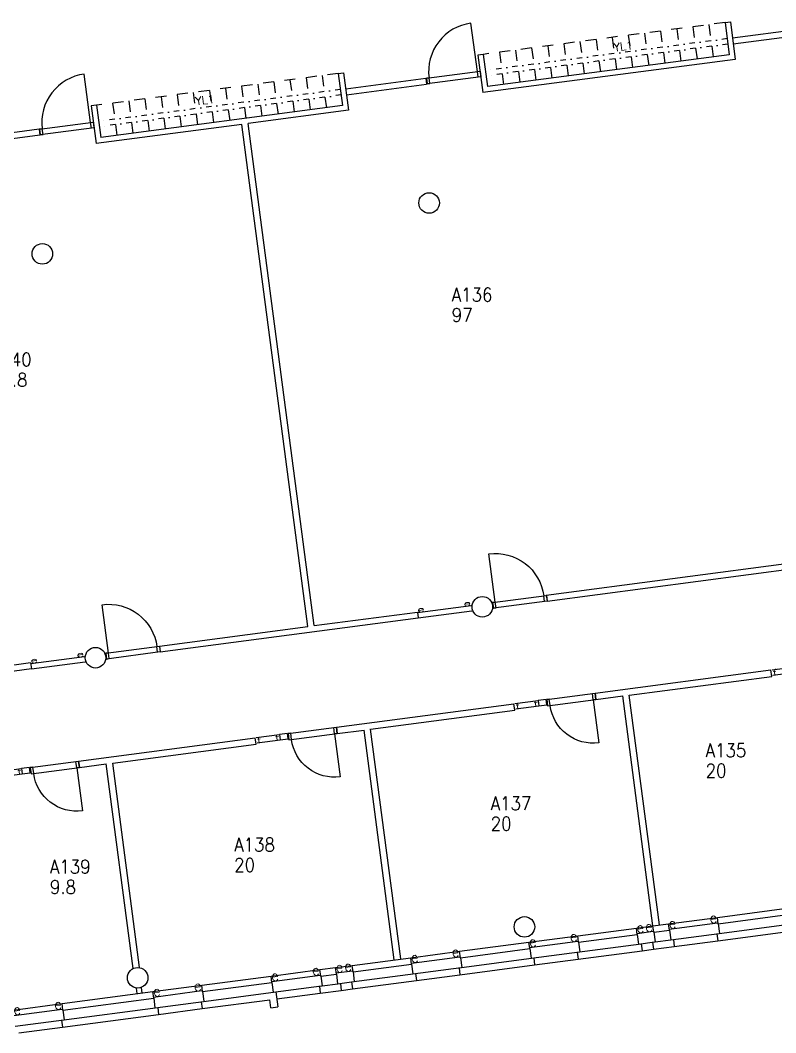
# Model space of a CAD drawing. Extents: x 8540 to 123584, y 9876 to 72527.
# Drawn here: x 32298 to 46242, y 15163 to 33856 of the extents above; entities that cross this region are included whole.
import ezdxf
from ezdxf.enums import TextEntityAlignment as Align

# ---------------------------------------------------------------- set-up
doc = ezdxf.new("R2010")
doc.units = 0
doc.header["$LTSCALE"] = 100
doc.header["$MEASUREMENT"] = 0
doc.linetypes.add('KP', pattern=[4, 2, -2])
doc.linetypes.add('PKL', pattern=[3, 1, -1, 0, -1])
for name, color, linetype in [('ART1100T0', 7, 'CONTINUOUS'), ('ART1100T3', 7, 'CONTINUOUS'), ('ART1100TB', 7, 'CONTINUOUS'), ('M06001', 7, 'CONTINUOUS'), ('M06037', 8, 'CONTINUOUS'), ('M06041', 8, 'CONTINUOUS'), ('M06051', 3, 'CONTINUOUS'), ('M06080', 253, 'CONTINUOUS')]:
    doc.layers.add(name, color=color, linetype=linetype)
doc.styles.add('S', font='ROMANS.shx', dxfattribs={"width": 0.8})
doc.styles.get("Standard").update_dxf_attribs({"font": 'simplex.shx'})

# ---------------------------------------------------------------- blocks, each defined once
blk = doc.blocks.new('AIOA_IKK-C')
at = {"layer": 'M06041', "linetype": 'ByBlock'}
for p, q in [((0, 0), (1000, 0)), ((0, -100), (1000, -100))]:
    blk.add_line(p, q, dxfattribs=at)
at = {"layer": 'M06037', "width": 0.9, "flags": 8}
for p in [(50, 0), (950, 0)]:
    blk.add_attdef('SARANA', text='', height=50, dxfattribs=at).set_placement(p, align=Align.MIDDLE)
at = {"layer": 'M06037', "width": 0.9}
for tag, p, flags in [('IKKKDI', (50, -700), 8), ('IKKNRO', (50, -850), 8), ('IKKYLE', (50, -1000), 9)]:
    blk.add_attdef(tag, p, '', height=125, dxfattribs=dict(at, flags=flags))
at = {"layer": 'M06041', "flags": 8}
blk.add_attdef('E', (0, 0), '', height=100, dxfattribs=at)
blk.add_attdef('E', text='', height=100, dxfattribs=at).set_placement((500, 0), align=Align.CENTER)
blk.add_attdef('E', text='', height=100, dxfattribs=at).set_placement((1000, 0), align=Align.RIGHT)
blk = doc.blocks.new('AIOA_IKK-B')
at = {"layer": 'M06041', "linetype": 'ByBlock'}
for p, q in [((0, 100), (1000, 100)), ((0, 0), (1000, 0))]:
    blk.add_line(p, q, dxfattribs=at)
at = {"layer": 'M06037', "width": 0.9}
for tag, p, flags in [('IKKYLE', (50, 875), 9), ('IKKNRO', (50, 725), 8), ('IKKKDI', (50, 575), 8)]:
    blk.add_attdef(tag, p, '', height=125, dxfattribs=dict(at, flags=flags))
at = {"layer": 'M06037', "width": 0.9, "flags": 8}
for p in [(50, 0), (950, 0)]:
    blk.add_attdef('SARANA', text='', height=50, dxfattribs=at).set_placement(p, align=Align.MIDDLE)
at = {"layer": 'M06041', "flags": 8}
blk.add_attdef('F', (0, 0), '', height=100, dxfattribs=at)
blk.add_attdef('F', text='', height=100, dxfattribs=at).set_placement((500, 0), align=Align.CENTER)
blk.add_attdef('F', text='', height=100, dxfattribs=at).set_placement((1000, 0), align=Align.RIGHT)
blk = doc.blocks.new('AIOA_HUONE')
at = {"layer": 'ART1100T0', "width": 0.9}
blk.add_attdef('HNENUM', (56, 73), '', height=250, dxfattribs=at)
at = {"layer": 'ART1100T3', "width": 0.9}
blk.add_attdef('HNEALA', (56, -302), '', height=250, dxfattribs=at)

msp = doc.modelspace()

# ---------------------------------------------------------------- linework, layer by layer
at = {"layer": 'M06001'}
for p, q in [((45444, 33529), (47923, 33856)), ((45306, 33814), (45405, 33827)), ((45306, 33814), (45384, 33219)), ((45405, 33827), (45496, 33133)), ((45459, 33420), (46638, 33576)), ((40844, 33226), (40745, 33213)), ((40745, 33213), (40837, 32519)), ((45496, 33133), (40837, 32519)), ((40844, 33226), (40923, 32632)), ((45384, 33219), (40923, 32632)), ((38168, 32874), (38267, 32887)), ((38168, 32874), (38246, 32279)), ((38267, 32887), (38358, 32193)), ((38306, 32590), (39783, 32784)), ((39783, 32784), (39797, 32675)), ((38320, 32481), (39797, 32675)), ((33706, 32287), (33607, 32274)), ((33607, 32274), (33698, 31580)), ((33706, 32287), (33784, 31692)), ((38246, 32279), (33784, 31692)), ((38358, 32193), (36504, 31949)), ((33646, 31976), (33659, 31877)), ((32645, 31844), (31167, 31650)), ((32645, 31844), (32659, 31735)), ((36385, 31933), (33698, 31580)), ((37605, 22663), (36385, 31933)), ((37724, 22679), (36504, 31949)), ((32659, 31735), (31182, 31541)), ((42007, 23243), (46766, 23869)), ((42022, 23134), (46781, 23760)), ((42007, 23243), (42022, 23134)), ((34883, 22194), (39642, 22821)), ((37724, 22679), (39628, 22930)), ((39628, 22930), (39642, 22821)), ((34869, 22303), (37605, 22663)), ((34869, 22303), (34883, 22194)), ((32504, 21881), (26737, 21122)), ((32490, 21990), (27522, 21336)), ((32490, 21990), (32504, 21881)), ((42906, 21435), (46153, 21862)), ((43537, 21397), (46169, 21743)), ((46169, 21743), (46153, 21862)), ((42922, 21316), (42906, 21435)), ((42922, 21316), (43418, 21381)), ((43976, 17138), (43418, 21381)), ((43509, 21413), (43509, 21413)), ((44095, 17153), (43537, 21397)), ((38132, 20806), (41409, 21238)), ((41425, 21119), (41409, 21238)), ((38763, 20768), (41425, 21119)), ((38148, 20687), (38132, 20806)), ((38148, 20687), (38644, 20752)), ((39202, 16509), (38644, 20752)), ((38750, 20787), (38750, 20787)), ((39321, 16525), (38763, 20768)), ((33373, 20180), (36635, 20609)), ((36651, 20490), (36635, 20609)), ((34004, 20142), (36651, 20490)), ((33389, 20061), (33373, 20180)), ((33389, 20061), (33885, 20126)), ((34382, 16349), (33885, 20126)), ((34501, 16365), (34004, 20142)), ((45166, 17294), (46445, 17463)), ((45182, 17175), (45166, 17294)), ((45182, 17175), (46461, 17344)), ((42588, 16955), (43669, 17097)), ((43685, 16978), (43669, 17097)), ((43976, 17138), (44264, 17175)), ((43992, 17019), (43976, 17138)), ((43992, 17019), (44279, 17056)), ((43992, 17019), (44015, 16840)), ((44279, 17056), (44264, 17175)), ((44279, 17056), (44303, 16878)), ((45156, 16990), (46534, 17172)), ((45173, 16861), (46422, 17026)), ((45182, 17175), (45205, 16997)), ((40407, 16668), (41686, 16836)), ((41702, 16717), (41686, 16836)), ((42604, 16836), (42588, 16955)), ((42604, 16836), (43685, 16978)), ((42604, 16836), (42627, 16657)), ((43685, 16978), (43708, 16800)), ((43966, 16834), (44352, 16885)), ((43966, 16834), (43983, 16705)), ((43966, 16834), (43983, 16705)), ((44352, 16885), (44369, 16756)), ((45156, 16990), (45173, 16861)), ((40423, 16549), (40407, 16668)), ((40423, 16549), (41702, 16717)), ((41702, 16717), (41725, 16539)), ((42578, 16651), (43758, 16806)), ((42578, 16651), (42595, 16522)), ((42595, 16522), (43775, 16677)), ((43758, 16806), (43775, 16677)), ((43983, 16705), (44369, 16756)), ((38424, 16407), (39505, 16549)), ((39520, 16430), (39505, 16549)), ((40397, 16364), (41775, 16545)), ((40423, 16549), (40446, 16370)), ((41775, 16545), (41792, 16416)), ((37829, 16328), (38117, 16366)), ((37845, 16209), (37829, 16328)), ((38132, 16247), (38117, 16366)), ((38440, 16288), (38424, 16407)), ((38440, 16288), (39520, 16430)), ((38440, 16288), (38463, 16109)), ((39520, 16430), (39544, 16251)), ((40397, 16364), (40414, 16235)), ((40414, 16235), (41792, 16416)), ((35648, 16041), (36927, 16210)), ((35664, 15922), (36943, 16091)), ((36943, 16091), (36927, 16210)), ((36943, 16091), (36966, 15912)), ((37845, 16209), (38132, 16247)), ((37845, 16209), (37868, 16031)), ((38132, 16247), (38156, 16069)), ((38414, 16103), (39594, 16258)), ((38414, 16103), (38431, 15974)), ((38431, 15974), (39610, 16129)), ((39594, 16258), (39610, 16129)), ((33070, 15702), (34746, 15922)), ((34458, 15885), (34445, 15989)), ((34548, 15896), (34534, 16001)), ((34762, 15803), (34746, 15922)), ((35638, 15737), (37016, 15919)), ((35664, 15922), (35648, 16041)), ((35664, 15922), (35687, 15744)), ((37016, 15919), (37052, 15641)), ((37819, 16024), (38206, 16075)), ((37819, 16024), (37836, 15895)), ((37836, 15895), (38222, 15946)), ((38206, 16075), (38222, 15946)), ((33086, 15583), (33070, 15702)), ((33086, 15583), (34762, 15803)), ((34762, 15803), (34785, 15625)), ((35638, 15737), (35655, 15608)), ((35655, 15608), (36904, 15773)), ((36923, 15624), (36904, 15773)), ((33060, 15398), (34835, 15631)), ((33086, 15583), (33109, 15404)), ((34835, 15631), (34852, 15503)), ((36923, 15624), (37052, 15641)), ((33060, 15398), (33077, 15269)), ((33077, 15269), (34852, 15503))]:
    msp.add_line(p, q, dxfattribs=at)
for centre in [(39844, 30482), (32706, 29543), (40826, 23027), (33687, 22087), (41604, 17118), (34465, 16178)]:
    msp.add_circle(centre, 190, dxfattribs=at)
at = {"layer": 'M06041', "linetype": 'PKL'}
for p, q in [((45345, 33516), (40884, 32929)), ((45358, 33417), (40897, 32830)), ((38207, 32577), (33745, 31989)), ((38220, 32477), (33758, 31890))]:
    msp.add_line(p, q, dxfattribs=at)
at = {"layer": 'M06041'}
for p, q in [((44264, 17175), (45166, 17294)), ((43669, 17097), (43976, 17138)), ((41686, 16836), (42588, 16955)), ((44369, 16756), (45173, 16861)), ((39505, 16549), (40407, 16668)), ((43775, 16677), (43983, 16705)), ((41792, 16416), (42595, 16522)), ((36927, 16210), (37829, 16328)), ((38117, 16366), (38424, 16407)), ((39610, 16129), (40414, 16235)), ((34746, 15922), (35648, 16041)), ((37033, 15790), (37836, 15895)), ((38222, 15946), (38431, 15974)), ((32168, 15583), (33070, 15702)), ((34852, 15503), (35655, 15608)), ((32274, 15163), (33077, 15269))]:
    msp.add_line(p, q, dxfattribs=at)
at = {"layer": 'M06051', "linetype": 'ByBlock'}
for p, q in [((39793, 32785), (40784, 32916)), ((40735, 32909), (40784, 32916)), ((40749, 32805), (40735, 32909)), ((40784, 32916), (40798, 32812)), ((39843, 32792), (39793, 32785)), ((39793, 32785), (39807, 32681)), ((40798, 32812), (39807, 32681)), ((39856, 32688), (39843, 32792)), ((40798, 32812), (40749, 32805)), ((39807, 32681), (39856, 32688)), ((32655, 31846), (33646, 31976)), ((33596, 31970), (33646, 31976)), ((33610, 31866), (33596, 31970)), ((33646, 31976), (33660, 31872)), ((32704, 31852), (32655, 31846)), ((32655, 31846), (32668, 31742)), ((33660, 31872), (32668, 31742)), ((32718, 31748), (32704, 31852)), ((33660, 31872), (33610, 31866)), ((32668, 31742), (32718, 31748)), ((41017, 23107), (42008, 23238)), ((41959, 23231), (42008, 23238)), ((41972, 23127), (41959, 23231)), ((42008, 23238), (42022, 23134)), ((41066, 23114), (41017, 23107)), ((41017, 23107), (41030, 23003)), ((42022, 23134), (41030, 23003)), ((41030, 23003), (41080, 23010)), ((41080, 23010), (41066, 23114)), ((42022, 23134), (41972, 23127)), ((33878, 22168), (34870, 22298)), ((34820, 22292), (34870, 22298)), ((34834, 22187), (34820, 22292)), ((34870, 22298), (34883, 22194)), ((33928, 22174), (33878, 22168)), ((33878, 22168), (33892, 22063)), ((34883, 22194), (33892, 22063)), ((33892, 22063), (33942, 22070)), ((33942, 22070), (33928, 22174)), ((34883, 22194), (34834, 22187)), ((42014, 21317), (42906, 21435)), ((42063, 21324), (42014, 21317)), ((42014, 21317), (42030, 21198)), ((42030, 21198), (42922, 21316)), ((42079, 21205), (42063, 21324)), ((42857, 21428), (42906, 21435)), ((42872, 21309), (42857, 21428)), ((42922, 21316), (42872, 21309)), ((42906, 21435), (42922, 21316)), ((42030, 21198), (42079, 21205)), ((37240, 20689), (38132, 20806)), ((38083, 20800), (38132, 20806)), ((38098, 20681), (38083, 20800)), ((38132, 20806), (38148, 20687)), ((37290, 20695), (37240, 20689)), ((37240, 20689), (37256, 20570)), ((37256, 20570), (38148, 20687)), ((37256, 20570), (37305, 20576)), ((37305, 20576), (37290, 20695)), ((38148, 20687), (38098, 20681)), ((32481, 20062), (33373, 20180)), ((32531, 20069), (32481, 20062)), ((32481, 20062), (32497, 19943)), ((32497, 19943), (33389, 20061)), ((32546, 19950), (32531, 20069)), ((33324, 20173), (33373, 20180)), ((33340, 20054), (33324, 20173)), ((33389, 20061), (33340, 20054)), ((33373, 20180), (33389, 20061)), ((32497, 19943), (32546, 19950))]:
    msp.add_line(p, q, dxfattribs=at)
at = {"layer": 'M06051'}
for p, q in [((42004, 21316), (41855, 21296)), ((42017, 21217), (42004, 21316)), ((41855, 21296), (41868, 21197)), ((41868, 21197), (42017, 21217)), ((37230, 20687), (37081, 20668)), ((37081, 20668), (37094, 20569)), ((37094, 20569), (37243, 20588)), ((37243, 20588), (37230, 20687)), ((32471, 20061), (32323, 20041)), ((32323, 20041), (32336, 19942)), ((32484, 19962), (32471, 20061)), ((32336, 19942), (32484, 19962))]:
    msp.add_line(p, q, dxfattribs=at)
at = {"layer": 'M06051', "linetype": 'ByBlock'}
for points in [[(40735, 32909), (40617, 33802, 0.414214), (39843, 32792, 0.671351)], [(33596, 31970), (33479, 32862, 0.414214), (32704, 31852, 0.671351)], [(41066, 23114), (40949, 24006, -0.414214), (41959, 23231, -0.671351)], [(33928, 22174), (33810, 23066, -0.414214), (34820, 22292, -0.671351)], [(42872, 21309), (42977, 20516, -0.414214), (42079, 21205, -0.671351)], [(38098, 20681), (38203, 19888, -0.414214), (37305, 20576, -0.671351)], [(33340, 20054), (33444, 19261, -0.414214), (32546, 19950, -0.671351)]]:
    msp.add_lwpolyline(points, format="xyb", dxfattribs=at)
at = {"layer": 'M06080', "linetype": 'KP'}
for p, q in [((45306, 33814), (40844, 33226)), ((44116, 33657), (44194, 33062)), ((44414, 33696), (44492, 33101)), ((44711, 33736), (44789, 33141)), ((45008, 33775), (45087, 33180)), ((42629, 33461), (42707, 32867)), ((42926, 33501), (43005, 32906)), ((43224, 33540), (43302, 32945)), ((43521, 33579), (43600, 32984)), ((43819, 33618), (43897, 33023)), ((41439, 33305), (41518, 32710)), ((41737, 33344), (41815, 32749)), ((42034, 33383), (42112, 32788)), ((42332, 33422), (42410, 32827)), ((41142, 33266), (41220, 32671)), ((38168, 32874), (33706, 32287)), ((36978, 32717), (37056, 32123)), ((37275, 32757), (37354, 32162)), ((37573, 32796), (37651, 32201)), ((37870, 32835), (37948, 32240)), ((35788, 32561), (35866, 31966)), ((36085, 32600), (36164, 32005)), ((36383, 32639), (36461, 32044)), ((36680, 32678), (36759, 32083)), ((34301, 32365), (34379, 31770)), ((34598, 32404), (34677, 31809)), ((34896, 32443), (34974, 31848)), ((35193, 32482), (35271, 31888)), ((35491, 32522), (35569, 31927)), ((34003, 32326), (34082, 31731))]:
    msp.add_line(p, q, dxfattribs=at)

# ---------------------------------------------------------------- block references
at = {"layer": 'ART1100TB'}
for p, values in [((40206, 28590), {'HNENUM': 'A136', 'HNEALA': '97'}), ((31701, 27394), {'HNENUM': 'A140', 'HNEALA': '95.8'}), ((44891, 20178), {'HNENUM': 'A135', 'HNEALA': '20'}), ((40924, 19199), {'HNENUM': 'A137', 'HNEALA': '20'}), ((36190, 18438), {'HNENUM': 'A138', 'HNEALA': '20'}), ((32789, 18030), {'HNENUM': 'A139', 'HNEALA': '9.8'})]:
    msp.add_blockref('AIOA_HUONE', p, dxfattribs=at).add_auto_attribs(values)
at = {"layer": 'M06041'}
ref = msp.add_blockref('AIOA_IKK-C', (39629, 22920), dxfattribs=dict(at, rotation=7.499999999999999))
ref.add_attrib('E', 'e', dxfattribs={"height": 100, "rotation": 7.5, "width": 1.8, "flags": 2}).set_placement((40621, 23050), align=Align.RIGHT)
ref.add_attrib('E', 'e', (39629, 22920), dxfattribs={"height": 100, "rotation": 7.5, "width": 1.8, "flags": 2})
ref.add_attrib('E', 'e', dxfattribs={"height": 0.18, "rotation": 7.5, "width": 2.7, "flags": 2}).set_placement((40621, 23050), align=Align.CENTER)
ref = msp.add_blockref('AIOA_IKK-C', (32491, 21980), dxfattribs=dict(at, rotation=7.499999999999999))
ref.add_attrib('E', 'e', dxfattribs={"height": 100, "rotation": 7.5, "width": 1.8, "flags": 2}).set_placement((33482, 22110), align=Align.RIGHT)
ref.add_attrib('E', 'e', (32491, 21980), dxfattribs={"height": 100, "rotation": 7.5, "width": 1.8, "flags": 2})
ref.add_attrib('E', 'e', dxfattribs={"height": 0.18, "rotation": 7.5, "width": 2.7, "flags": 2}).set_placement((33482, 22110), align=Align.CENTER)
ref = msp.add_blockref('AIOA_IKK-B', (46186, 21766), dxfattribs=dict(at, xscale=0.43, zscale=0.43, rotation=7.499999999999999))
ref.add_attrib('F', 'f', dxfattribs={"height": 100, "rotation": 7.5, "width": 1.8, "flags": 2}).set_placement((46612, 21822), align=Align.RIGHT)
ref.add_attrib('F', 'f', (46186, 21766), dxfattribs={"height": 100, "rotation": 7.5, "width": 1.8, "flags": 2})
ref.add_attrib('F', 'f', dxfattribs={"height": 0.18, "rotation": 7.5, "width": 2.7, "flags": 2}).set_placement((46612, 21822), align=Align.CENTER)
ref = msp.add_blockref('AIOA_IKK-B', (41442, 21141), dxfattribs=dict(at, xscale=0.43, zscale=0.43, rotation=7.499999999999999))
ref.add_attrib('F', 'f', dxfattribs={"height": 100, "rotation": 7.5, "width": 1.8, "flags": 2}).set_placement((41868, 21197), align=Align.RIGHT)
ref.add_attrib('F', 'f', (41442, 21141), dxfattribs={"height": 100, "rotation": 7.5, "width": 1.8, "flags": 2})
ref.add_attrib('F', 'f', dxfattribs={"height": 0.18, "rotation": 7.5, "width": 2.7, "flags": 2}).set_placement((41868, 21197), align=Align.CENTER)
ref = msp.add_blockref('AIOA_IKK-B', (36668, 20513), dxfattribs=dict(at, xscale=0.43, zscale=0.43, rotation=7.499999999999999))
ref.add_attrib('F', 'f', dxfattribs={"height": 100, "rotation": 7.5, "width": 1.8, "flags": 2}).set_placement((37094, 20569), align=Align.RIGHT)
ref.add_attrib('F', 'f', (36668, 20513), dxfattribs={"height": 100, "rotation": 7.5, "width": 1.8, "flags": 2})
ref.add_attrib('F', 'f', dxfattribs={"height": 0.18, "rotation": 7.5, "width": 2.7, "flags": 2}).set_placement((37094, 20569), align=Align.CENTER)
ref = msp.add_blockref('AIOA_IKK-B', (31909, 19886), dxfattribs=dict(at, xscale=0.43, zscale=0.43, rotation=7.499999999999999))
ref.add_attrib('F', 'f', dxfattribs={"height": 100, "rotation": 7.5, "width": 1.8, "flags": 2}).set_placement((32336, 19942), align=Align.RIGHT)
ref.add_attrib('F', 'f', (31909, 19886), dxfattribs={"height": 100, "rotation": 7.5, "width": 1.8, "flags": 2})
ref.add_attrib('F', 'f', dxfattribs={"height": 0.18, "rotation": 7.5, "width": 2.7, "flags": 2}).set_placement((32336, 19942), align=Align.CENTER)
ref = msp.add_blockref('AIOA_IKK-C', (44277, 17076), dxfattribs=dict(at, xscale=0.9, yscale=2, zscale=0.9, rotation=7.499999999999999))
ref.add_attrib('E', 'e', dxfattribs={"height": 200, "rotation": 7.5, "width": 0.9, "flags": 2}).set_placement((45169, 17194), align=Align.RIGHT)
ref.add_attrib('E', 'e', (44277, 17076), dxfattribs={"height": 200, "rotation": 7.5, "width": 0.9, "flags": 2})
ref.add_attrib('E', 'e', dxfattribs={"height": 0.18, "rotation": 7.5, "width": 1.35, "flags": 2}).set_placement((45169, 17194), align=Align.CENTER)
ref = msp.add_blockref('AIOA_IKK-C', (43682, 16998), dxfattribs=dict(at, xscale=0.3, yscale=2, zscale=0.3, rotation=7.499999999999999))
ref.add_attrib('E', 'e', dxfattribs={"height": 200, "rotation": 7.5, "width": 0.9, "flags": 2}).set_placement((43979, 17037), align=Align.RIGHT)
ref.add_attrib('E', 'e', (43682, 16998), dxfattribs={"height": 200, "rotation": 7.5, "width": 0.9, "flags": 2})
ref.add_attrib('E', 'e', dxfattribs={"height": 0.18, "rotation": 7.5, "width": 1.35, "flags": 2}).set_placement((43979, 17037), align=Align.CENTER)
ref = msp.add_blockref('AIOA_IKK-C', (41699, 16737), dxfattribs=dict(at, xscale=0.9, yscale=2, zscale=0.9, rotation=7.499999999999999))
ref.add_attrib('E', 'e', dxfattribs={"height": 200, "rotation": 7.5, "width": 0.9, "flags": 2}).set_placement((42591, 16854), align=Align.RIGHT)
ref.add_attrib('E', 'e', (41699, 16737), dxfattribs={"height": 200, "rotation": 7.5, "width": 0.9, "flags": 2})
ref.add_attrib('E', 'e', dxfattribs={"height": 0.18, "rotation": 7.5, "width": 1.35, "flags": 2}).set_placement((42591, 16854), align=Align.CENTER)
ref = msp.add_blockref('AIOA_IKK-C', (39518, 16450), dxfattribs=dict(at, xscale=0.9, yscale=2, zscale=0.9, rotation=7.499999999999999))
ref.add_attrib('E', 'e', dxfattribs={"height": 200, "rotation": 7.5, "width": 0.9, "flags": 2}).set_placement((40410, 16567), align=Align.RIGHT)
ref.add_attrib('E', 'e', (39518, 16450), dxfattribs={"height": 200, "rotation": 7.5, "width": 0.9, "flags": 2})
ref.add_attrib('E', 'e', dxfattribs={"height": 0.18, "rotation": 7.5, "width": 1.35, "flags": 2}).set_placement((40410, 16567), align=Align.CENTER)
ref = msp.add_blockref('AIOA_IKK-C', (36940, 16110), dxfattribs=dict(at, xscale=0.9, yscale=2, zscale=0.9, rotation=7.499999999999999))
ref.add_attrib('E', 'e', dxfattribs={"height": 200, "rotation": 7.5, "width": 0.9, "flags": 2}).set_placement((37832, 16228), align=Align.RIGHT)
ref.add_attrib('E', 'e', (36940, 16110), dxfattribs={"height": 200, "rotation": 7.5, "width": 0.9, "flags": 2})
ref.add_attrib('E', 'e', dxfattribs={"height": 0.18, "rotation": 7.5, "width": 1.35, "flags": 2}).set_placement((37832, 16228), align=Align.CENTER)
ref = msp.add_blockref('AIOA_IKK-C', (38130, 16267), dxfattribs=dict(at, xscale=0.3, yscale=2, zscale=0.3, rotation=7.499999999999999))
ref.add_attrib('E', 'e', dxfattribs={"height": 200, "rotation": 7.5, "width": 0.9, "flags": 2}).set_placement((38427, 16306), align=Align.RIGHT)
ref.add_attrib('E', 'e', (38130, 16267), dxfattribs={"height": 200, "rotation": 7.5, "width": 0.9, "flags": 2})
ref.add_attrib('E', 'e', dxfattribs={"height": 0.18, "rotation": 7.5, "width": 1.35, "flags": 2}).set_placement((38427, 16306), align=Align.CENTER)
ref = msp.add_blockref('AIOA_IKK-C', (34759, 15823), dxfattribs=dict(at, xscale=0.9, yscale=2, zscale=0.9, rotation=7.499999999999999))
ref.add_attrib('E', 'e', dxfattribs={"height": 200, "rotation": 7.5, "width": 0.9, "flags": 2}).set_placement((35651, 15941), align=Align.RIGHT)
ref.add_attrib('E', 'e', (34759, 15823), dxfattribs={"height": 200, "rotation": 7.5, "width": 0.9, "flags": 2})
ref.add_attrib('E', 'e', dxfattribs={"height": 0.18, "rotation": 7.5, "width": 1.35, "flags": 2}).set_placement((35651, 15941), align=Align.CENTER)
ref = msp.add_blockref('AIOA_IKK-C', (32181, 15484), dxfattribs=dict(at, xscale=0.9, yscale=2, zscale=0.9, rotation=7.499999999999999))
ref.add_attrib('E', 'e', dxfattribs={"height": 200, "rotation": 7.5, "width": 0.9, "flags": 2}).set_placement((33073, 15601), align=Align.RIGHT)
ref.add_attrib('E', 'e', (32181, 15484), dxfattribs={"height": 200, "rotation": 7.5, "width": 0.9, "flags": 2})
ref.add_attrib('E', 'e', dxfattribs={"height": 0.18, "rotation": 7.5, "width": 1.35, "flags": 2}).set_placement((33073, 15601), align=Align.CENTER)

# ---------------------------------------------------------------- texts
at = {"layer": 'M06041', "style": 'S'}
for p in [(43264, 33278), (35541, 32286)]:
    msp.add_text('YL1', height=150, rotation=7.5, dxfattribs=at).set_placement(p)

doc.saveas('drawing.dxf')
